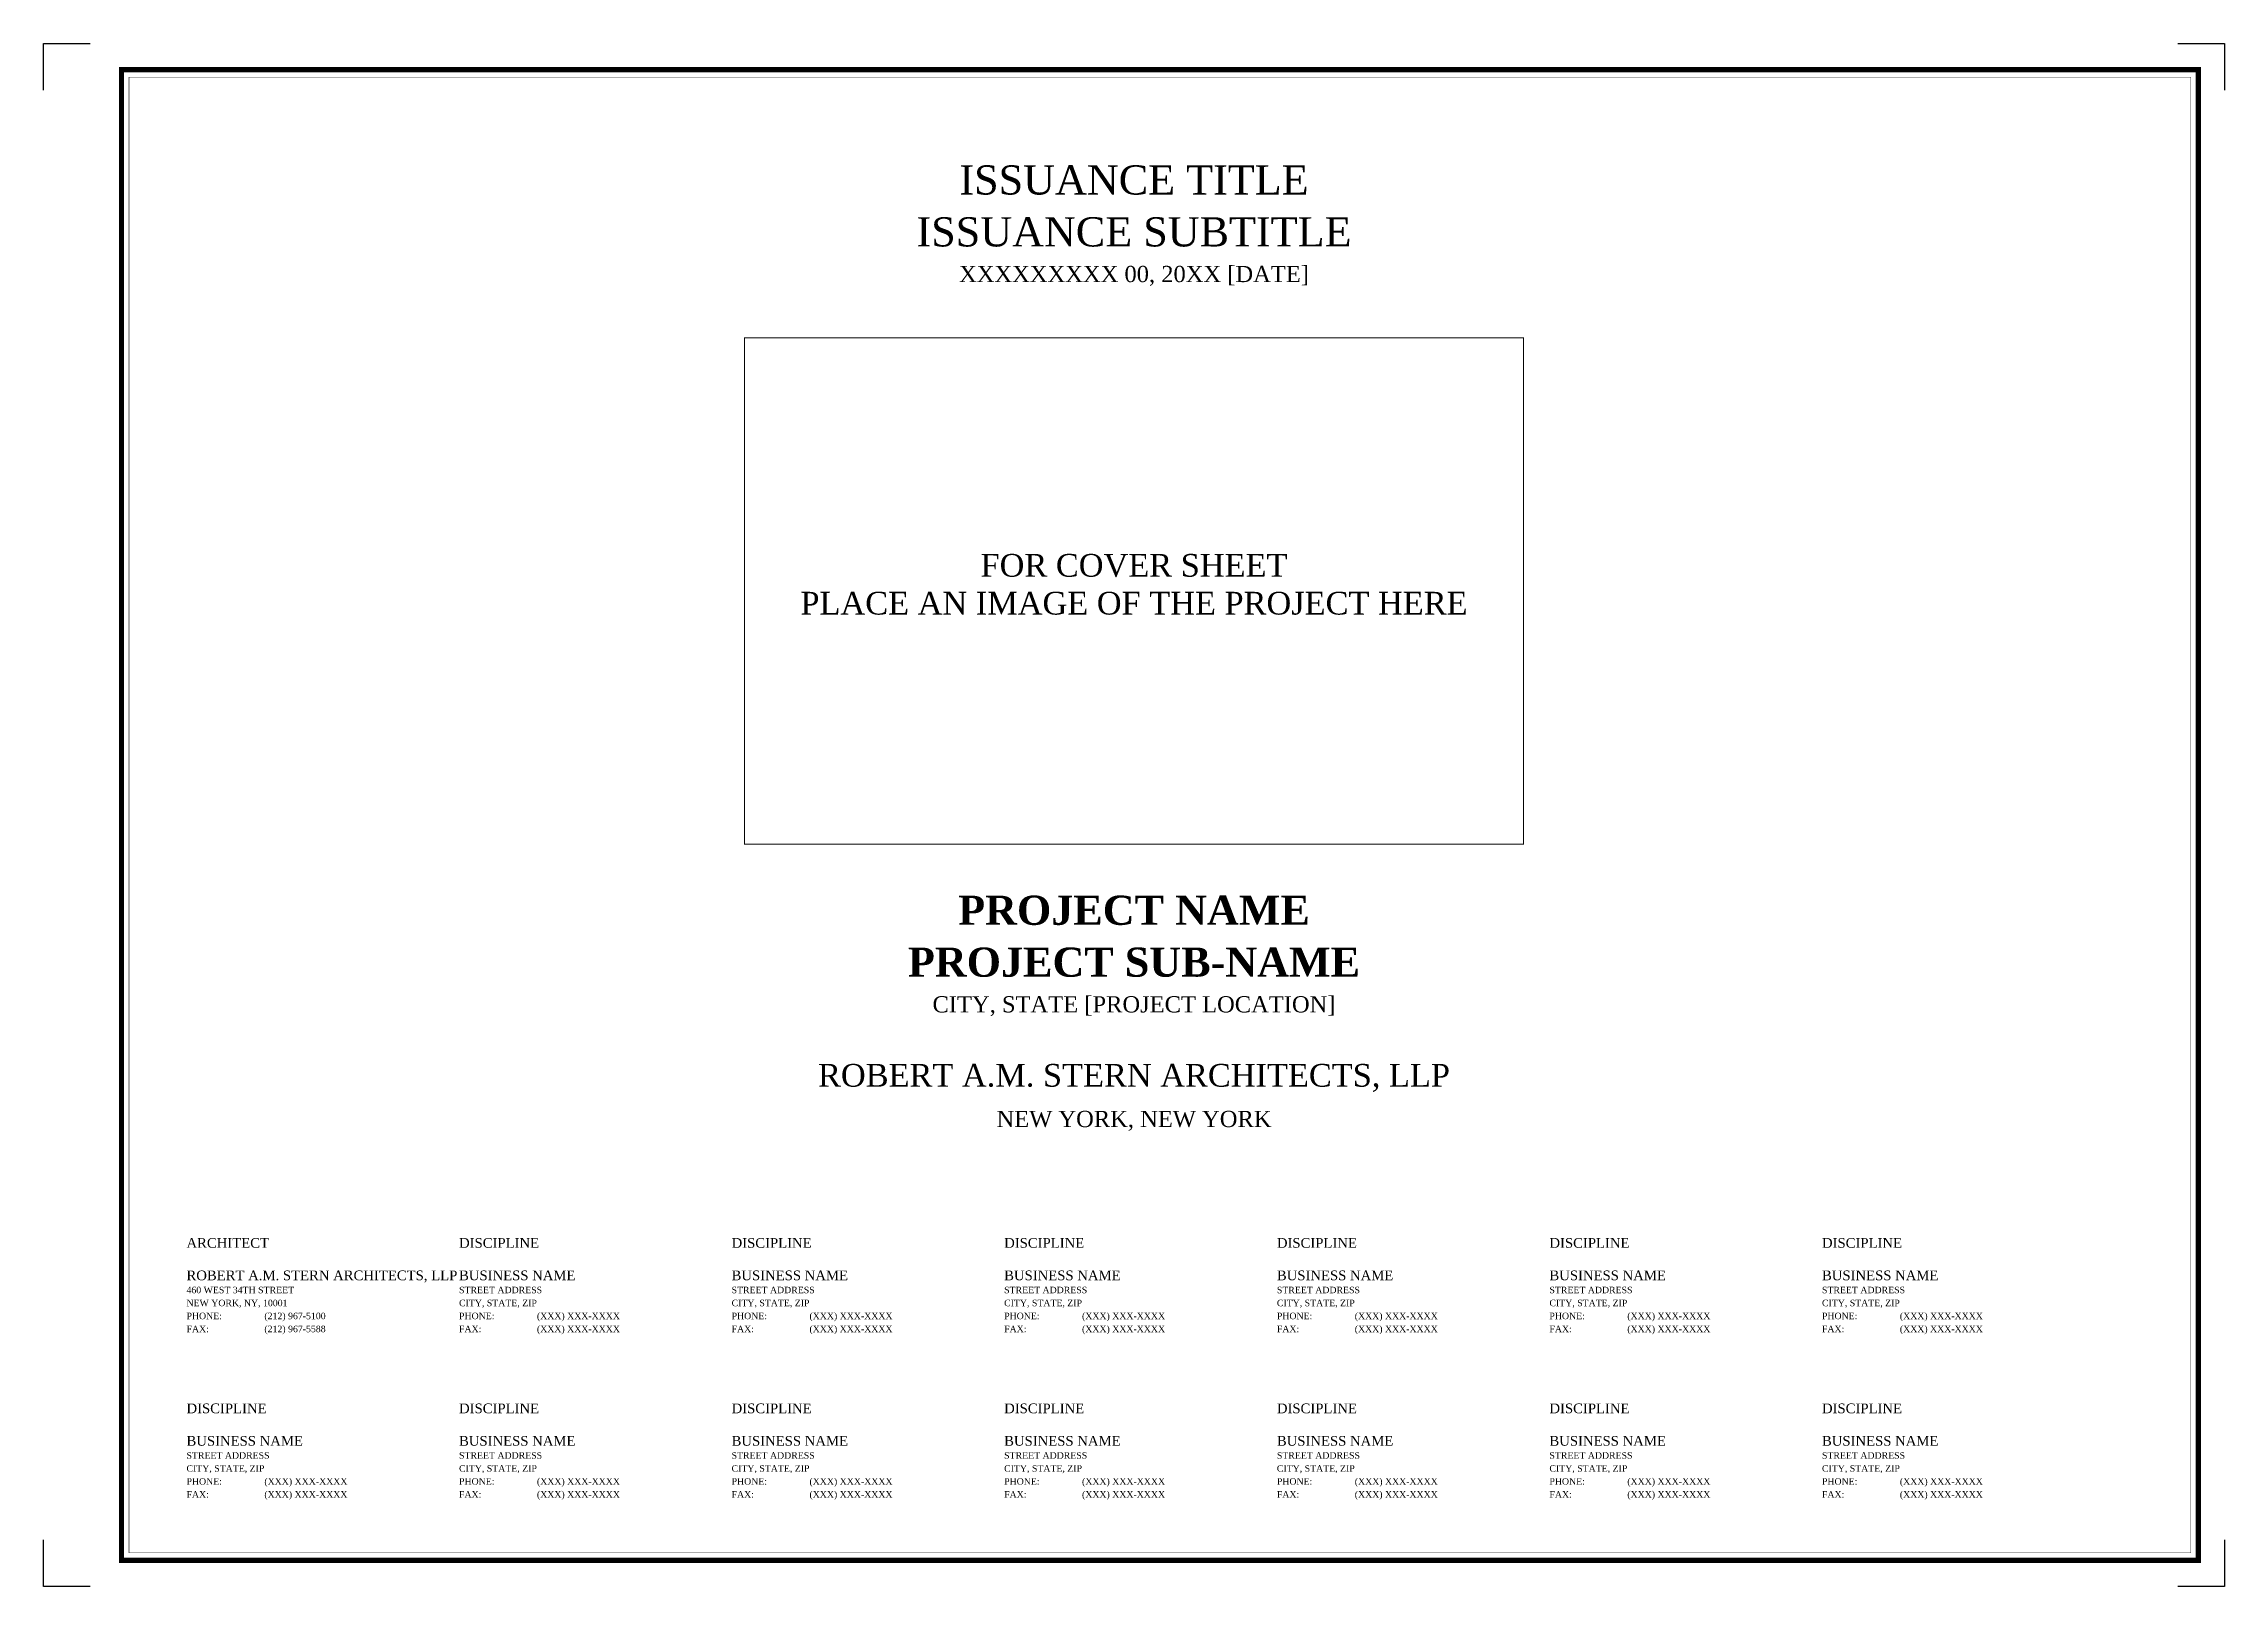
# Model space of a CAD drawing. Header units: millimetres. Extents: x 0 to 1189, y 0 to 841.
import ezdxf
from ezdxf.enums import TextEntityAlignment as Align

# ---------------------------------------------------------------- set-up
doc = ezdxf.new("R2010")
doc.units = ezdxf.units.MM
doc.layers.add('A-ANNO-NPLT', color=8, linetype='Continuous', plot=False)
doc.layers.add('G-Anno-Nplt', color=8, linetype='Continuous', plot=False)
doc.layers.add('A-ANNO-TTLB', color=3, linetype='Continuous')
doc.styles.add('TIMES', font='times.ttf')

# ---------------------------------------------------------------- blocks, each defined once
blk = doc.blocks.new('CONTACT INFO')
at = {"style": 'TIMES'}
for s, p in [('PHONE:', (0, 9.525)), ('FAX:', (0, 3.175))]:
    blk.add_text(s, height=3.175, dxfattribs=at).set_placement(p, align=Align.MIDDLE_LEFT)
for tag, height, p in [('DISCIPLINE', 4.7625, (0, 45.24375)), ('ADDRESSLINE1', 3.175, (0, 22.225)), ('BUSINESSNAME', 4.7625, (0, 29.36875)), ('ADDRESSLINE2', 3.175, (0, 15.875)), ('PHONENUMBER', 3.175, (38.1, 9.525)), ('FAXNUMBER', 3.175, (38.1, 3.175))]:
    blk.add_attdef(tag, text='', height=height, dxfattribs=at).set_placement(p, align=Align.MIDDLE_LEFT)

msp = doc.modelspace()

# ---------------------------------------------------------------- linework, layer by layer
at = {"layer": 'A-ANNO-NPLT', "flags": 128}
for points in [[(0, 815.6), (0, 841), (25.4, 841)], [(1163.6, 841), (1189, 841), (1189, 815.6)], [(25.4, 0), (0, 0), (0, 25.4)], [(1189, 25.4), (1189, 0), (1163.6, 0)]]:
    msp.add_lwpolyline(points, dxfattribs=at)
at = {"layer": 'A-ANNO-TTLB', "flags": 128}
for points, const_width in [([(1174.8, 14.2), (42.5, 14.2), (42.5, 826.8), (1174.8, 826.8)], 2.83), ([(1170.7, 18.3), (46.6, 18.3), (46.6, 822.7), (1170.7, 822.7)], 0.326), ([(806.8, 680.6), (382.2, 680.6), (382.2, 404.6), (806.8, 404.6)], 0.566)]:
    msp.add_lwpolyline(points, close=True, dxfattribs=dict(at, const_width=const_width))

# ---------------------------------------------------------------- block references
at = {"layer": 'A-ANNO-TTLB', "xscale": 1.114548181477315, "yscale": 1.114548181477315, "zscale": 1.114548181477315}
for p, values in [((77.9, 136.8), {'FAXNUMBER': '(212) 967-5588', 'PHONENUMBER': '(212) 967-5100', 'ADDRESSLINE2': 'NEW YORK, NY, 10001', 'ADDRESSLINE1': '460 WEST 34TH STREET', 'BUSINESSNAME': 'ROBERT A.M. STERN ARCHITECTS, LLP', 'DISCIPLINE': 'ARCHITECT'}), ((226.5, 136.8), {'FAXNUMBER': '(XXX) XXX-XXXX', 'PHONENUMBER': '(XXX) XXX-XXXX', 'ADDRESSLINE2': 'CITY, STATE, ZIP', 'ADDRESSLINE1': 'STREET ADDRESS', 'BUSINESSNAME': 'BUSINESS NAME', 'DISCIPLINE': 'DISCIPLINE'}), ((375.1, 136.8), {'FAXNUMBER': '(XXX) XXX-XXXX', 'PHONENUMBER': '(XXX) XXX-XXXX', 'ADDRESSLINE2': 'CITY, STATE, ZIP', 'ADDRESSLINE1': 'STREET ADDRESS', 'BUSINESSNAME': 'BUSINESS NAME', 'DISCIPLINE': 'DISCIPLINE'}), ((523.7, 136.8), {'FAXNUMBER': '(XXX) XXX-XXXX', 'PHONENUMBER': '(XXX) XXX-XXXX', 'ADDRESSLINE2': 'CITY, STATE, ZIP', 'ADDRESSLINE1': 'STREET ADDRESS', 'BUSINESSNAME': 'BUSINESS NAME', 'DISCIPLINE': 'DISCIPLINE'}), ((672.4, 136.8), {'FAXNUMBER': '(XXX) XXX-XXXX', 'PHONENUMBER': '(XXX) XXX-XXXX', 'ADDRESSLINE2': 'CITY, STATE, ZIP', 'ADDRESSLINE1': 'STREET ADDRESS', 'BUSINESSNAME': 'BUSINESS NAME', 'DISCIPLINE': 'DISCIPLINE'}), ((821, 136.8), {'FAXNUMBER': '(XXX) XXX-XXXX', 'PHONENUMBER': '(XXX) XXX-XXXX', 'ADDRESSLINE2': 'CITY, STATE, ZIP', 'ADDRESSLINE1': 'STREET ADDRESS', 'BUSINESSNAME': 'BUSINESS NAME', 'DISCIPLINE': 'DISCIPLINE'}), ((969.6, 136.8), {'FAXNUMBER': '(XXX) XXX-XXXX', 'PHONENUMBER': '(XXX) XXX-XXXX', 'ADDRESSLINE2': 'CITY, STATE, ZIP', 'ADDRESSLINE1': 'STREET ADDRESS', 'BUSINESSNAME': 'BUSINESS NAME', 'DISCIPLINE': 'DISCIPLINE'}), ((77.9, 46.6), {'FAXNUMBER': '(XXX) XXX-XXXX', 'PHONENUMBER': '(XXX) XXX-XXXX', 'ADDRESSLINE2': 'CITY, STATE, ZIP', 'ADDRESSLINE1': 'STREET ADDRESS', 'BUSINESSNAME': 'BUSINESS NAME', 'DISCIPLINE': 'DISCIPLINE'}), ((226.5, 46.6), {'FAXNUMBER': '(XXX) XXX-XXXX', 'PHONENUMBER': '(XXX) XXX-XXXX', 'ADDRESSLINE2': 'CITY, STATE, ZIP', 'ADDRESSLINE1': 'STREET ADDRESS', 'BUSINESSNAME': 'BUSINESS NAME', 'DISCIPLINE': 'DISCIPLINE'}), ((375.1, 46.6), {'FAXNUMBER': '(XXX) XXX-XXXX', 'PHONENUMBER': '(XXX) XXX-XXXX', 'ADDRESSLINE2': 'CITY, STATE, ZIP', 'ADDRESSLINE1': 'STREET ADDRESS', 'BUSINESSNAME': 'BUSINESS NAME', 'DISCIPLINE': 'DISCIPLINE'}), ((523.7, 46.6), {'FAXNUMBER': '(XXX) XXX-XXXX', 'PHONENUMBER': '(XXX) XXX-XXXX', 'ADDRESSLINE2': 'CITY, STATE, ZIP', 'ADDRESSLINE1': 'STREET ADDRESS', 'BUSINESSNAME': 'BUSINESS NAME', 'DISCIPLINE': 'DISCIPLINE'}), ((672.4, 46.6), {'FAXNUMBER': '(XXX) XXX-XXXX', 'PHONENUMBER': '(XXX) XXX-XXXX', 'ADDRESSLINE2': 'CITY, STATE, ZIP', 'ADDRESSLINE1': 'STREET ADDRESS', 'BUSINESSNAME': 'BUSINESS NAME', 'DISCIPLINE': 'DISCIPLINE'}), ((821, 46.6), {'FAXNUMBER': '(XXX) XXX-XXXX', 'PHONENUMBER': '(XXX) XXX-XXXX', 'ADDRESSLINE2': 'CITY, STATE, ZIP', 'ADDRESSLINE1': 'STREET ADDRESS', 'BUSINESSNAME': 'BUSINESS NAME', 'DISCIPLINE': 'DISCIPLINE'}), ((969.6, 46.6), {'FAXNUMBER': '(XXX) XXX-XXXX', 'PHONENUMBER': '(XXX) XXX-XXXX', 'ADDRESSLINE2': 'CITY, STATE, ZIP', 'ADDRESSLINE1': 'STREET ADDRESS', 'BUSINESSNAME': 'BUSINESS NAME', 'DISCIPLINE': 'DISCIPLINE'})]:
    msp.add_blockref('CONTACT INFO', p, dxfattribs=at).add_auto_attribs(values)

# ---------------------------------------------------------------- texts
at = {"layer": 'A-ANNO-TTLB', "attachment_point": 8, "style": 'TIMES'}
for s, insert, char_height, width in [('ISSUANCE TITLE', (594.5, 758.5), 15.924, 424.643), ('ISSUANCE SUBTITLE', (594.5, 730.2), 15.924, 424.643), ('XXXXXXXXX 00, 20XX [DATE]', (594.5, 708.9), 8.847, 311.405), ('{\\fTimes New Roman|b1|i0|c0|p18;PROJECT NAME}', (594.5, 360.4), 15.924, 424.643), ('{\\fTimes New Roman|b1|i0|c0|p18;PROJECT SUB-NAME}', (594.5, 332.1), 15.924, 424.643), ('CITY, STATE [PROJECT LOCATION]', (594.5, 310.8), 8.847, 424.643), ('ROBERT A.M. STERN ARCHITECTS, LLP', (594.5, 269.5), 12.385, 424.643), ('NEW YORK, NEW YORK', (594.5, 248.3), 8.847, 424.643)]:
    msp.add_mtext(s, dxfattribs=dict(at, insert=insert, char_height=char_height, width=width))
at = {"layer": 'G-Anno-Nplt', "insert": (594.5, 546.2), "char_height": 12.385, "width": 424.643, "attachment_point": 5, "style": 'TIMES'}
msp.add_mtext('FOR COVER SHEET \\PPLACE AN IMAGE OF THE PROJECT HERE', dxfattribs=at)

doc.saveas('drawing.dxf')
